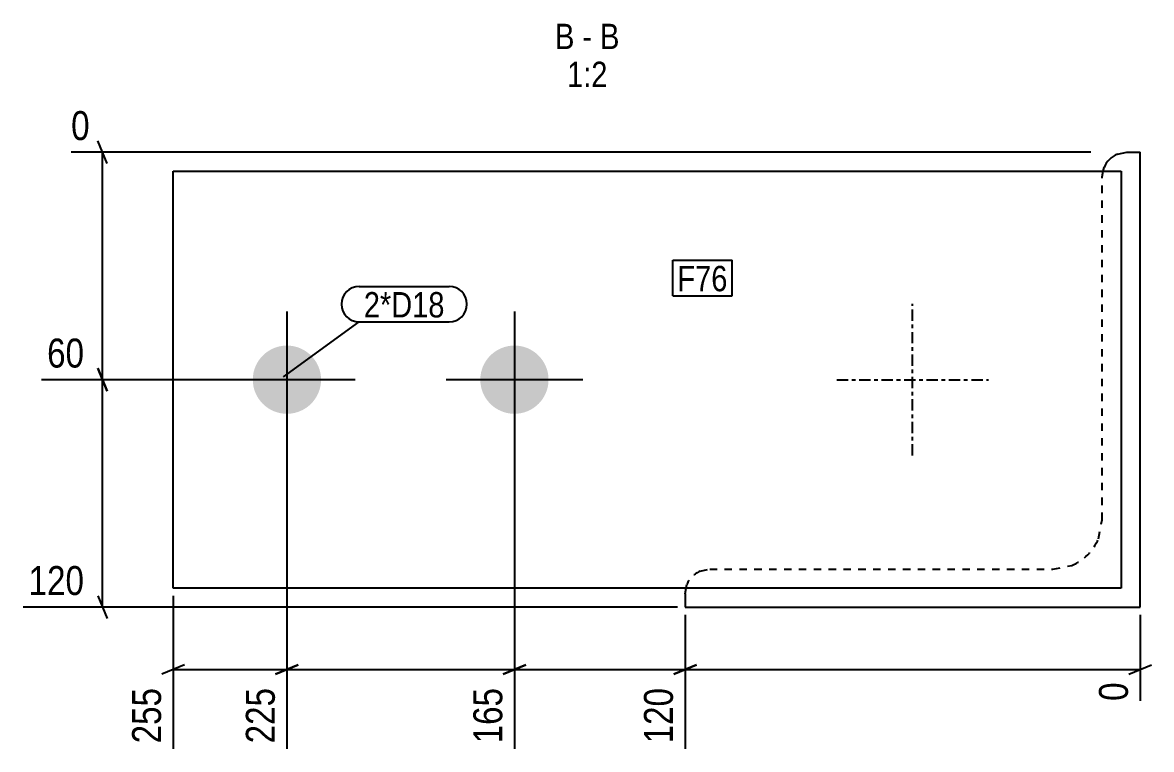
# Model space of a CAD drawing. Header units: millimetres. Extents: x 14 to 31641, y 3 to 1116.
# Drawn here: x 7166.1 to 7463.8, y 4.7 to 196.4 of the extents above; entities that cross this region are included whole.
import ezdxf

# ---------------------------------------------------------------- set-up
doc = ezdxf.new("R2010")
doc.units = ezdxf.units.MM
doc.linetypes.add('DXK_LINE_DOT2', pattern=[3.9198, 1.9599, -1.9599])
doc.linetypes.add('DXK_LINE_DOT3', pattern=[5.9187, 2.979, -0.9799, 0.9799, -0.9799])
for name, color, linetype in [('MÅLSÆTNING', 7, 'Continuous'), ('STÅL', 7, 'Continuous'), ('TEKST', 7, 'Continuous')]:
    doc.layers.add(name, color=color, linetype=linetype)
doc.styles.add('Arial Narrow', font='ARIALN.TTF', dxfattribs={"height": 0.2})

msp = doc.modelspace()

# ---------------------------------------------------------------- hatches: boundary and pattern name
at = {"layer": 'STÅL', "linetype": 'Continuous'}
for points in [[(7235.81, 93.19, -1), (7235.81, 111.19, -1)], [(7295.81, 93.19, -1), (7295.81, 111.19, -1)]]:
    msp.add_hatch(color=96, dxfattribs=at).paths.add_polyline_path(points)

# ---------------------------------------------------------------- linework, layer by layer
at = {"layer": 'MÅLSÆTNING', "color": 7, "linetype": 'Continuous'}
for p, q in [((7188.38, 159.19), (7185.98, 165.19)), ((7447.81, 162.19), (7178.9, 162.19)), ((7187.18, 102.19), (7187.18, 162.19)), ((7185.98, 105.19), (7188.38, 99.19)), ((7188.38, 99.19), (7185.98, 105.19)), ((7233.81, 102.19), (7171.11, 102.19)), ((7233.81, 102.19), (7171.11, 102.19)), ((7187.18, 42.19), (7187.18, 102.19)), ((7235.81, 100.19), (7235.81, 4.8)), ((7235.81, 100.19), (7235.81, 4.8)), ((7295.81, 100.19), (7295.81, 4.8)), ((7295.81, 100.19), (7295.81, 4.8)), ((7185.98, 45.19), (7188.38, 39.19)), ((7205.81, 45.19), (7205.81, 4.8)), ((7338.81, 42.19), (7166.24, 42.19)), ((7340.81, 40.19), (7340.81, 4.8)), ((7340.81, 40.19), (7340.81, 4.8)), ((7460.81, 40.19), (7460.81, 17.46)), ((7208.81, 26.94), (7202.81, 24.54)), ((7232.81, 24.54), (7238.81, 26.94)), ((7238.81, 26.94), (7232.81, 24.54)), ((7298.81, 26.94), (7292.81, 24.54)), ((7292.81, 24.54), (7298.81, 26.94)), ((7337.81, 24.54), (7343.81, 26.94)), ((7343.81, 26.94), (7337.81, 24.54)), ((7457.81, 24.54), (7463.81, 26.94)), ((7205.81, 25.74), (7235.81, 25.74)), ((7235.81, 25.74), (7295.81, 25.74)), ((7295.81, 25.74), (7340.81, 25.74)), ((7340.81, 25.74), (7460.81, 25.74))]:
    msp.add_line(p, q, dxfattribs=at)
at = {"layer": 'STÅL', "color": 2, "linetype": 'Continuous'}
for p, q in [((7454.82, 161.69), (7457.31, 162.19)), ((7457.31, 162.19), (7460.81, 162.19)), ((7460.81, 42.19), (7460.81, 162.19)), ((7451.1, 157.19), (7451.3, 158.18)), ((7205.81, 47.19), (7205.81, 157.19)), ((7205.81, 157.19), (7455.81, 157.19)), ((7455.81, 157.19), (7455.81, 47.19)), ((7455.81, 47.19), (7205.81, 47.19)), ((7340.81, 45.69), (7341.1, 47.19)), ((7340.81, 45.69), (7340.81, 42.19)), ((7340.81, 42.19), (7460.81, 42.19))]:
    msp.add_line(p, q, dxfattribs=at)
at = {"layer": 'STÅL', "color": 7, "linetype": 'DXK_LINE_DOT2'}
for p, q in [((7450.81, 155.69), (7451.1, 157.19)), ((7450.81, 65.19), (7450.81, 155.69)), ((7449.82, 60.21), (7450.81, 65.19)), ((7344.82, 51.69), (7347.31, 52.19)), ((7347.31, 52.19), (7437.81, 52.19)), ((7437.81, 52.19), (7442.78, 53.18)), ((7341.1, 47.19), (7341.3, 48.18))]:
    msp.add_line(p, q, dxfattribs=at)
at = {"layer": 'STÅL', "color": 7, "linetype": 'DXK_LINE_DOT3'}
for p, q in [((7400.81, 82.19), (7400.81, 122.19)), ((7380.81, 102.19), (7420.81, 102.19))]:
    msp.add_line(p, q, dxfattribs=at)
at = {"layer": 'STÅL', "color": 96, "linetype": 'Continuous'}
for p, q in [((7235.81, 120.19), (7235.81, 84.19)), ((7295.81, 120.19), (7295.81, 84.19)), ((7253.81, 102.19), (7217.81, 102.19)), ((7313.81, 102.19), (7277.81, 102.19))]:
    msp.add_line(p, q, dxfattribs=at)
at = {"layer": 'STÅL', "color": 2, "linetype": 'Continuous'}
msp.add_arc((7457.31, 155.69), 6.5, 112.5, 157.5, dxfattribs=at)
at = {"layer": 'STÅL', "color": 7, "linetype": 'DXK_LINE_DOT2'}
for centre, radius, start, end in [((7437.81, 65.19), 13, 292.5, 337.5), ((7347.31, 45.69), 6.5, 112.5, 157.5)]:
    msp.add_arc(centre, radius, start, end, dxfattribs=at)

# ---------------------------------------------------------------- wipeouts: each hides what was drawn before it
at = {"color": 0, "linetype": 'Continuous'}
for points, layer in [([(7183.92, 103.79), (7183.92, 114.99), (7170.97, 114.99), (7170.97, 103.79)], 'MÅLSÆTNING'), ([(7183.92, 43.79), (7183.92, 54.99), (7166.09, 54.99), (7166.09, 43.79)], 'MÅLSÆTNING'), ([(7204.21, 22.48), (7193.01, 22.48), (7193.01, 4.66), (7204.21, 4.66)], 'MÅLSÆTNING'), ([(7234.21, 22.48), (7223.01, 22.48), (7223.01, 4.66), (7234.21, 4.66)], 'MÅLSÆTNING'), ([(7294.21, 22.48), (7283.01, 22.48), (7283.01, 4.66), (7294.21, 4.66)], 'MÅLSÆTNING'), ([(7339.21, 22.48), (7328.01, 22.48), (7328.01, 4.66), (7339.21, 4.66)], 'MÅLSÆTNING'), ([(7311.65, 189.39), (7311.65, 196.39), (7306.53, 196.39), (7306.53, 189.39)], 'TEKST'), ([(7316.3, 189.39), (7316.3, 196.39), (7313.75, 196.39), (7313.75, 189.39)], 'TEKST'), ([(7323.51, 189.39), (7323.51, 196.39), (7318.4, 196.39), (7318.4, 189.39)], 'TEKST'), ([(7320.35, 179.39), (7320.35, 186.39), (7309.69, 186.39), (7309.69, 179.39)], 'TEKST')]:
    msp.add_wipeout(points, dxfattribs=at).dxf.layer = layer
at = {"color": 0}
for points in [[(7352, 125.52), (7352, 132.52), (7338.79, 132.52), (7338.79, 125.52)], [(7277.4, 118.61), (7277.4, 125.61), (7256.09, 125.61), (7256.09, 118.61)]]:
    msp.add_wipeout(points, dxfattribs=at).dxf.layer = 'TEKST'

# ---------------------------------------------------------------- next in the draw order: texts
at = {"layer": 'MÅLSÆTNING', "color": 3, "linetype": 'Continuous', "style": 'Arial Narrow'}
for s, p in [('60', (7172.57, 105.39)), ('120', (7167.69, 45.39))]:
    msp.add_text(s, height=7.635, dxfattribs=at).set_placement(p)
for s, p in [('255', (7202.61, 6.26)), ('225', (7232.61, 6.26)), ('165', (7292.61, 6.26)), ('120', (7337.61, 6.26))]:
    msp.add_text(s, height=7.635, rotation=90.0002, dxfattribs=at).set_placement(p)
at = {"layer": 'TEKST', "color": 3, "linetype": 'Continuous', "style": 'Arial Narrow'}
for s, height, p in [('B', 6.68, (7306.53, 189.39)), ('B', 6.68, (7318.4, 189.39)), ('-', 6.68, (7313.75, 189.39)), ('1:2', 6.681, (7309.69, 179.39))]:
    msp.add_text(s, height=height, dxfattribs=at).set_placement(p)

# ---------------------------------------------------------------- next in the draw order: wipeouts: each hides what was drawn before it
at = {"color": 0, "linetype": 'Continuous'}
for points in [[(7185.38, 163.79), (7185.38, 174.99), (7177.3, 174.99), (7177.3, 163.79)], [(7459.21, 23.94), (7448.01, 23.94), (7448.01, 15.86), (7459.21, 15.86)]]:
    msp.add_wipeout(points, dxfattribs=at).dxf.layer = 'MÅLSÆTNING'
at = {"color": 0}
for points in [[(7352, 125.52), (7352, 132.52), (7338.79, 132.52), (7338.79, 125.52)], [(7277.4, 118.61), (7277.4, 125.61), (7256.09, 125.61), (7256.09, 118.61)]]:
    msp.add_wipeout(points, dxfattribs=at).dxf.layer = 'TEKST'

# ---------------------------------------------------------------- next in the draw order: linework, layer by layer
at = {"layer": 'TEKST', "color": 7, "linetype": 'Continuous'}
for p, q in [((7337.59, 133.72), (7353.2, 133.72)), ((7337.59, 124.32), (7337.59, 133.72)), ((7353.2, 124.32), (7353.2, 133.72)), ((7254.89, 126.81), (7278.6, 126.81)), ((7337.59, 124.32), (7353.2, 124.32)), ((7234.9, 102.96), (7254.89, 117.41)), ((7254.89, 117.41), (7278.6, 117.41))]:
    msp.add_line(p, q, dxfattribs=at)
for centre, start, end in [((7254.89, 122.11), 90, 270), ((7278.6, 122.11), 270, 90)]:
    msp.add_arc(centre, 4.7, start, end, dxfattribs=at)

# ---------------------------------------------------------------- next in the draw order: texts
at = {"layer": 'MÅLSÆTNING', "color": 3, "linetype": 'Continuous', "style": 'Arial Narrow'}
msp.add_text('0', height=7.64, dxfattribs=at).set_placement((7178.9, 165.39))
msp.add_text('0', height=7.64, rotation=90.0002, dxfattribs=at).set_placement((7457.61, 17.46))
at = {"layer": 'TEKST', "color": 3, "style": 'Arial Narrow'}
for s, p in [('F76', (7338.79, 125.52)), ('2*D18', (7256.09, 118.61))]:
    msp.add_text(s, height=6.681, dxfattribs=at).set_placement(p)

doc.saveas('drawing.dxf')
